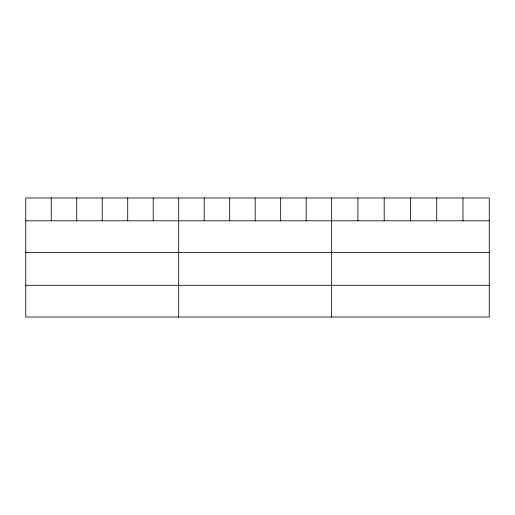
<?xml version="1.0" encoding="UTF-8"?>
<svg xmlns="http://www.w3.org/2000/svg" width="515" height="515" viewBox="0 0 515 515"><rect width="100%" height="100%" fill="white"/><g stroke="black" fill="none" stroke-linecap="round" stroke-linejoin="round"><path stroke-width="0.77" d="M489.25 220.813L489.25 317.034L25.75 317.034L25.75 197.966L489.25 197.966L489.25 220.813L25.75 220.813M25.75 252.562L489.25 252.562M25.75 285.284L489.25 285.284M462.985 197.966L462.985 220.813M436.72 197.966L436.72 220.813M410.455 197.966L410.455 220.813M384.19 197.966L384.19 220.813M357.925 197.966L357.925 220.813M331.66 197.966L331.66 317.034M306.168 197.966L306.168 220.813M280.675 197.966L280.675 220.813M255.183 197.966L255.183 220.813M229.69 197.966L229.69 220.813M204.198 197.966L204.198 220.813M178.705 197.966L178.705 317.034M153.213 197.966L153.213 220.813M127.72 197.966L127.72 220.813M102.228 197.966L102.228 220.813M76.735 197.966L76.735 220.813M51.242 197.966L51.242 220.813"/></g></svg>
